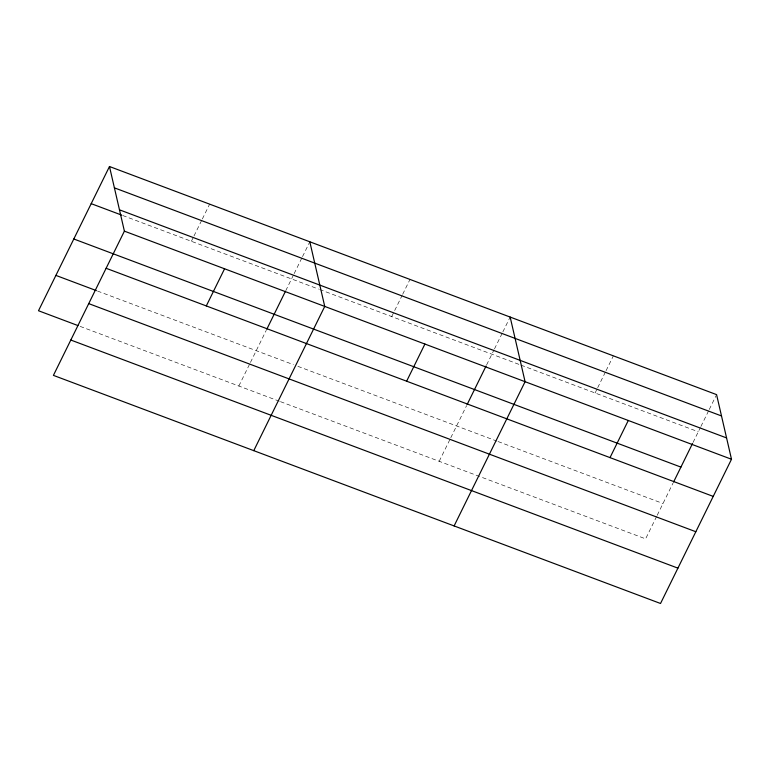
<?xml version="1.0" encoding="UTF-8"?>
<svg xmlns="http://www.w3.org/2000/svg" width="770" height="770" viewBox="0 0 770 770"><rect width="100%" height="100%" fill="white"/><g stroke="black" fill="none" stroke-linecap="round" stroke-linejoin="round"><path stroke-width="0.58" stroke-dasharray="3.85 2.89" d="M191.364 241.289L193.453 237.044M193.982 235.986L201.807 220.066M202.337 219.007L209.642 204.146M238.844 386.02L249.913 363.536M250.442 362.458L266.247 330.33M285.747 290.714L293.63 274.688M294.15 273.619L301.984 257.709M302.504 256.641L309.819 241.79M391.709 316.566L402.152 295.343M402.681 294.284L409.986 279.423M439.189 461.297L450.257 438.813M450.787 437.735L466.591 405.607M486.621 364.913L493.974 349.965M494.494 348.897L502.329 332.986M502.849 331.918L510.163 317.067M595.095 392.989L597.183 388.744M597.703 387.676L605.538 371.766M606.057 370.697L613.372 355.846M656.675 516.372L645.606 538.856L480.701 476.89M657.195 515.294L673.009 483.165M693.029 442.471L700.392 427.523M700.912 426.455L708.747 410.545M709.266 409.476L716.052 395.684M122.709 215.494L318.549 289.077M319.675 289.501L519.933 364.739M521.049 365.163L698.303 431.768M97.53 291.05L293.38 364.633M297.875 366.328L496.968 441.133M498.084 441.557L662.999 503.513M80.147 326.393L279.366 401.247M280.492 401.671L479.575 476.476"/><path stroke-width="1.16" d="M109.475 166.513L124.394 231.144L53.419 375.375L660.525 603.488L731.5 459.257L716.581 394.625L109.475 166.513L38.5 310.743L77.895 325.546M206.293 305.921L224.571 268.778M266.776 329.262L285.218 291.782M253.773 450.652L324.738 306.422L309.819 241.79M406.637 381.198L424.915 344.055M467.12 404.539L486.091 365.981M454.117 525.929L525.082 381.699L510.163 317.067M610.013 457.621L628.291 420.478M673.538 482.097L692.509 443.539M114.393 187.841L721.5 415.954M119.466 209.815L726.572 437.928M91.197 203.655L121.583 215.071M124.394 231.144L731.5 459.257M73.805 238.989L680.911 467.101M106.116 268.287L713.222 496.4M55.892 275.4L96.414 290.627M88.733 303.621L695.839 531.733M70.811 340.032L677.918 568.144"/></g></svg>
